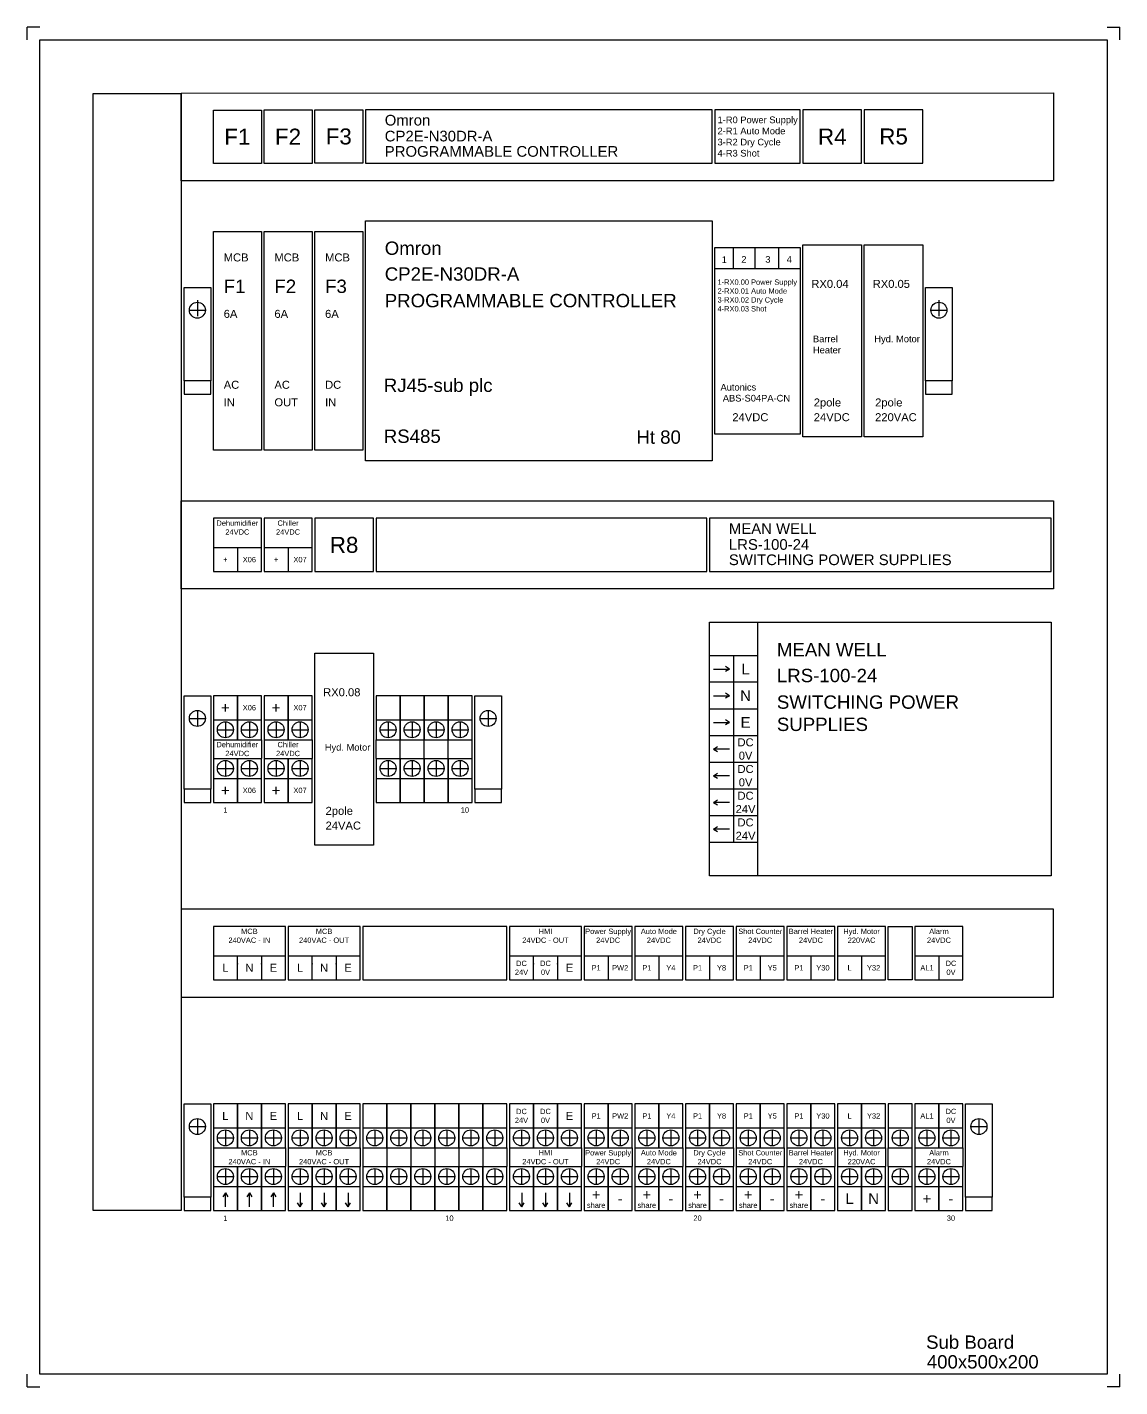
# Model space of a CAD drawing. Header units: millimetres. Extents: x -274 to 1996, y -129 to 878.
# Drawn here: x 1587 to 1996, y 27 to 536 of the extents above; entities that cross this region are included whole.
import ezdxf
from ezdxf.enums import TextEntityAlignment as Align

# ---------------------------------------------------------------- set-up
doc = ezdxf.new("R2010")
doc.units = ezdxf.units.MM
doc.layers.add('Wire-AC', color=1, linetype='Continuous')
doc.layers.add('Wire-DC', color=5, linetype='Continuous')
doc.styles.get("Standard").update_dxf_attribs({"font": 'arial.ttf'})

# ---------------------------------------------------------------- blocks, each defined once
blk = doc.blocks.new('Terminal Block')
at = {"transparency": 33554687}
for p, q in [((9, 0), (0, 0)), ((0, 0), (0, -16.5)), ((9, -16.5), (9, 0)), ((0, -23.5), (0, -40)), ((9, -40), (9, -23.5)), ((0, -40), (9, -40))]:
    blk.add_line(p, q, dxfattribs=at)
for p, q in [((0, -9), (9, -9)), ((4.5, -9.75), (4.5, -15.75)), ((1.5, -12.75), (7.5, -12.75)), ((0, -16.5), (9, -16.5)), ((0, -23.5), (9, -23.5)), ((4.5, -24.25), (4.5, -30.25)), ((1.5, -27.25), (7.5, -27.25)), ((0, -31), (9, -31))]:
    blk.add_line(p, q)
for centre in [(4.5, -12.75), (4.5, -27.25)]:
    blk.add_circle(centre, 3)
blk = doc.blocks.new('Input Signal')
at = {"layer": 'Wire-AC', "transparency": 33554687}
for tag, p in [('B+', (80.51, -4.5)), ('B-', (89.5, -4.5)), ('H+', (99.51, -4.5)), ('H-', (108.5, -4.5))]:
    blk.add_attdef(tag, text='', height=2, dxfattribs=at).set_placement(p, align=Align.MIDDLE_CENTER)
at = {"layer": 'Wire-DC', "transparency": 33554687}
for tag, p in [('P+', (4.5, -4.5)), ('P-', (13.5, -4.5)), ('A+', (23.51, -4.5)), ('A-', (32.5, -4.5)), ('D+', (42.51, -4.5)), ('D-', (51.5, -4.5)), ('S+', (61.51, -4.5)), ('S-', (70.5, -4.5))]:
    blk.add_attdef(tag, text='', height=2, dxfattribs=at).set_placement(p, align=Align.MIDDLE_CENTER)

msp = doc.modelspace()

# ---------------------------------------------------------------- linework, layer by layer
for p, q in [((1591.63, 536.26), (1586.84, 536.26)), ((1586.84, 531.46), (1586.84, 536.26)), ((1991.63, 536.26), (1996.42, 536.26)), ((1996.42, 531.46), (1996.42, 536.26)), ((1647.62, 277.2), (1653.62, 277.2)), ((1650.62, 280.2), (1650.62, 274.2)), ((1756.62, 277.2), (1762.62, 277.2)), ((1759.62, 280.2), (1759.62, 274.2)), ((1586.84, 26.67), (1586.84, 31.46)), ((1996.42, 26.67), (1996.42, 31.46)), ((1586.84, 26.67), (1591.63, 26.67)), ((1996.42, 26.67), (1991.63, 26.67))]:
    msp.add_line(p, q)
at = {"lineweight": -3}
for p, q in [((1843.62, 463.68), (1843.62, 373.68)), ((1851.62, 445.7), (1851.62, 453.7)), ((1859.62, 453.7), (1859.62, 445.7)), ((1868.62, 445.7), (1868.62, 453.7)), ((1859.62, 445.7), (1844.62, 445.7)), ((1876.62, 445.7), (1859.62, 445.7)), ((1650.62, 433.9), (1650.62, 427.9)), ((1928.62, 433.9), (1928.62, 427.9)), ((1647.62, 430.19), (1653.62, 430.19)), ((1925.62, 430.19), (1931.62, 430.19)), ((1647.62, 124.21), (1653.62, 124.21)), ((1650.62, 127.21), (1650.62, 121.21)), ((1940.62, 124.21), (1946.62, 124.21)), ((1943.62, 127.21), (1943.62, 121.21))]:
    msp.add_line(p, q, dxfattribs=at)
at = {"transparency": 33554687}
for p, q in [((1860.63, 313.2), (1860.63, 218.2)), ((1851.63, 300.7), (1842.63, 300.7)), ((1851.63, 300.7), (1851.63, 230.71)), ((1860.63, 300.7), (1851.63, 300.7)), ((1851.63, 290.71), (1842.63, 290.71)), ((1860.63, 290.71), (1851.63, 290.71)), ((1851.63, 280.71), (1842.63, 280.71)), ((1860.63, 280.71), (1851.63, 280.71)), ((1851.63, 270.71), (1842.63, 270.71)), ((1860.63, 270.71), (1851.63, 270.71)), ((1656.62, 269.2), (1656.62, 262.2)), ((1674.62, 269.2), (1674.62, 262.2)), ((1675.62, 269.2), (1675.62, 262.2)), ((1693.62, 269.2), (1693.62, 262.2)), ((1717.62, 262.2), (1717.62, 269.2)), ((1726.62, 262.2), (1726.62, 269.2)), ((1735.62, 262.2), (1735.62, 269.2)), ((1744.62, 262.2), (1744.62, 269.2)), ((1753.62, 262.2), (1753.62, 269.2)), ((1851.63, 260.71), (1842.63, 260.71)), ((1860.63, 260.71), (1851.63, 260.71)), ((1851.63, 250.71), (1842.63, 250.71)), ((1860.63, 250.71), (1851.63, 250.71)), ((1851.63, 240.71), (1842.63, 240.71)), ((1860.63, 240.71), (1851.63, 240.71)), ((1851.63, 230.71), (1842.63, 230.71)), ((1860.63, 230.71), (1851.63, 230.71)), ((1656.62, 116.21), (1656.62, 109.21)), ((1683.62, 116.21), (1683.62, 109.21)), ((1684.62, 116.21), (1684.62, 109.21)), ((1711.62, 116.21), (1711.62, 109.21)), ((1712.62, 116.21), (1712.62, 109.21)), ((1721.62, 116.21), (1721.62, 109.21)), ((1730.62, 116.21), (1730.62, 109.21)), ((1739.62, 116.21), (1739.62, 109.21)), ((1748.62, 116.21), (1748.62, 109.21)), ((1757.62, 116.21), (1757.62, 109.21)), ((1766.62, 116.21), (1766.62, 109.21)), ((1767.62, 116.21), (1767.62, 109.21)), ((1794.62, 116.21), (1794.62, 109.21)), ((1795.62, 116.21), (1795.62, 109.21)), ((1813.62, 116.21), (1813.62, 109.21)), ((1814.62, 116.21), (1814.62, 109.21)), ((1832.62, 116.21), (1832.62, 109.21)), ((1833.62, 116.21), (1833.62, 109.21)), ((1851.62, 116.21), (1851.62, 109.21)), ((1852.62, 116.21), (1852.62, 109.21)), ((1870.62, 116.21), (1870.62, 109.21)), ((1871.62, 116.21), (1871.62, 109.21)), ((1889.62, 116.21), (1889.62, 109.21)), ((1890.62, 116.21), (1890.62, 109.21)), ((1908.62, 116.21), (1908.62, 109.21)), ((1909.62, 109.21), (1909.62, 116.21)), ((1918.62, 109.21), (1918.62, 116.21)), ((1919.62, 116.21), (1919.62, 109.21)), ((1937.62, 116.21), (1937.62, 109.21))]:
    msp.add_line(p, q, dxfattribs=at)
at = {"color": 1, "lineweight": -3}
for p, q in [((1844.13, 295.7), (1850.13, 295.7)), ((1850.13, 295.7), (1848.63, 296.64)), ((1850.13, 295.7), (1848.63, 294.76)), ((1844.13, 285.71), (1850.13, 285.71)), ((1850.13, 285.71), (1848.63, 286.65)), ((1850.13, 285.71), (1848.63, 284.77)), ((1656.63, 188.21), (1683.63, 188.21)), ((1665.63, 179.21), (1665.63, 188.21)), ((1674.63, 188.21), (1674.63, 179.21)), ((1684.63, 188.21), (1711.63, 188.21)), ((1693.63, 179.21), (1693.63, 188.21)), ((1702.63, 188.21), (1702.63, 179.21)), ((1661.12, 99.35), (1660.19, 97.85)), ((1661.12, 94.15), (1661.12, 99.35)), ((1661.12, 99.35), (1662.06, 97.85)), ((1670.12, 99.35), (1669.19, 97.85)), ((1670.12, 94.15), (1670.12, 99.35)), ((1670.12, 99.35), (1671.06, 97.85)), ((1689.12, 99.35), (1689.12, 94.15)), ((1698.12, 99.35), (1698.12, 94.15)), ((1689.12, 94.15), (1688.19, 95.65)), ((1689.12, 94.15), (1690.06, 95.65)), ((1698.12, 94.15), (1697.19, 95.65)), ((1698.12, 94.15), (1699.06, 95.65))]:
    msp.add_line(p, q, dxfattribs=at)
at = {"color": 3, "lineweight": -3}
for p, q in [((1844.13, 275.71), (1850.13, 275.71)), ((1850.13, 275.71), (1848.63, 276.65)), ((1850.13, 275.71), (1848.63, 274.77)), ((1679.12, 99.35), (1678.19, 97.85)), ((1679.12, 94.15), (1679.12, 99.35)), ((1679.12, 99.35), (1680.06, 97.85)), ((1707.12, 99.35), (1707.12, 94.15)), ((1790.12, 99.35), (1790.12, 94.15)), ((1707.12, 94.15), (1706.19, 95.65)), ((1707.12, 94.15), (1708.06, 95.65)), ((1790.12, 94.15), (1789.19, 95.65)), ((1790.12, 94.15), (1791.06, 95.65))]:
    msp.add_line(p, q, dxfattribs=at)
at = {"color": 5, "lineweight": -3}
for p, q in [((1844.13, 265.71), (1845.63, 266.65)), ((1850.13, 265.71), (1844.13, 265.71)), ((1844.13, 265.71), (1845.63, 264.77)), ((1844.13, 255.71), (1845.63, 256.65)), ((1850.13, 255.71), (1844.13, 255.71)), ((1844.13, 255.71), (1845.63, 254.77)), ((1844.13, 245.71), (1845.63, 246.65)), ((1850.13, 245.71), (1844.13, 245.71)), ((1844.13, 245.71), (1845.63, 244.77)), ((1844.13, 235.71), (1845.63, 236.65)), ((1850.13, 235.71), (1844.13, 235.71)), ((1844.13, 235.71), (1845.63, 234.77)), ((1767.62, 188.21), (1794.62, 188.21)), ((1776.62, 179.21), (1776.62, 188.21)), ((1785.62, 188.21), (1785.62, 179.21)), ((1919.62, 188.21), (1937.42, 188.21)), ((1928.63, 188.21), (1928.63, 179.21)), ((1772.21, 99.35), (1772.21, 94.15)), ((1781.12, 99.35), (1781.12, 94.15)), ((1772.21, 94.15), (1771.27, 95.65)), ((1772.21, 94.15), (1773.15, 95.65)), ((1781.12, 94.15), (1780.19, 95.65)), ((1781.12, 94.15), (1782.06, 95.65))]:
    msp.add_line(p, q, dxfattribs=at)
for points in [[(1591.63, 531.46), (1991.63, 531.46), (1991.63, 31.46), (1591.63, 31.46)], [(1611.62, 511.46), (1644.62, 511.46), (1644.62, 92.71), (1611.62, 92.71)], [(1644.62, 511.49), (1971.62, 511.7), (1971.62, 478.69), (1644.62, 478.69)], [(1644.62, 358.7), (1971.62, 358.7), (1971.62, 325.7), (1644.62, 325.7)], [(1645.62, 285.7), (1655.62, 285.7), (1655.62, 250.7), (1645.62, 250.7)], [(1754.62, 285.7), (1764.62, 285.7), (1764.62, 250.7), (1754.62, 250.7)], [(1645.62, 245.7), (1655.62, 245.7), (1655.62, 250.7), (1645.62, 250.7)], [(1754.62, 245.7), (1764.62, 245.7), (1764.62, 250.7), (1754.62, 250.7)], [(1644.62, 172.71), (1971.62, 172.71), (1971.62, 205.71), (1644.62, 205.71)]]:
    msp.add_lwpolyline(points, close=True)
at = {"lineweight": -3}
for points in [[(1656.62, 459.69), (1674.62, 459.69), (1674.62, 377.69), (1656.62, 377.69)], [(1675.62, 459.69), (1693.62, 459.69), (1693.62, 377.69), (1675.62, 377.69)], [(1694.62, 459.69), (1712.62, 459.69), (1712.62, 377.69), (1694.62, 377.69)], [(1713.62, 463.68), (1843.62, 463.68), (1843.62, 373.68), (1713.62, 373.68)], [(1844.62, 453.7), (1876.62, 453.7), (1876.62, 383.7), (1844.62, 383.7)], [(1877.62, 454.7), (1899.62, 454.7), (1899.62, 382.7), (1877.62, 382.7)], [(1900.62, 454.7), (1922.62, 454.7), (1922.62, 382.7), (1900.62, 382.7)], [(1645.62, 438.69), (1655.62, 438.69), (1655.62, 403.69), (1645.62, 403.69)], [(1923.62, 438.69), (1933.62, 438.69), (1933.62, 403.69), (1923.62, 403.69)], [(1645.62, 398.69), (1655.62, 398.69), (1655.62, 403.69), (1645.62, 403.69)], [(1923.62, 398.69), (1933.62, 398.69), (1933.62, 403.69), (1923.62, 403.69)], [(1717.62, 332.2), (1841.63, 332.2), (1841.63, 352.2), (1717.62, 352.2)], [(1694.62, 301.64), (1716.62, 301.64), (1716.62, 229.64), (1694.62, 229.64)], [(1712.62, 179.21), (1766.62, 179.21), (1766.62, 199.21), (1712.62, 199.21)], [(1909.62, 199.21), (1918.63, 199.21), (1918.63, 179.21), (1909.62, 179.21)], [(1645.62, 132.71), (1655.62, 132.71), (1655.62, 97.71), (1645.62, 97.71)], [(1938.62, 132.71), (1948.62, 132.71), (1948.62, 97.71), (1938.62, 97.71)], [(1645.62, 92.71), (1655.62, 92.71), (1655.62, 97.71), (1645.62, 97.71)], [(1938.62, 92.71), (1948.62, 92.71), (1948.62, 97.71), (1938.62, 97.71)]]:
    msp.add_lwpolyline(points, close=True, dxfattribs=at)
at = {"color": 5, "lineweight": -3}
for points in [[(1842.63, 332.2), (1970.63, 332.2), (1970.63, 352.2), (1842.63, 352.2)], [(1767.62, 179.21), (1794.62, 179.21), (1794.62, 199.21), (1767.62, 199.21)], [(1919.62, 179.21), (1937.62, 179.21), (1937.62, 199.21), (1919.62, 199.21)]]:
    msp.add_lwpolyline(points, close=True, dxfattribs=at)
at = {"transparency": 33554687}
msp.add_lwpolyline([(1970.63, 218.2), (1842.63, 218.2), (1842.63, 313.2), (1970.63, 313.2)], close=True, dxfattribs=at)
at = {"color": 1, "lineweight": -3}
for points in [[(1656.63, 179.21), (1683.63, 179.21), (1683.63, 199.21), (1656.63, 199.21)], [(1684.63, 179.21), (1711.63, 179.21), (1711.63, 199.21), (1684.63, 199.21)]]:
    msp.add_lwpolyline(points, close=True, dxfattribs=at)
at = {"lineweight": -3}
for centre in [(1650.62, 430.19), (1928.62, 430.19), (1650.62, 124.21), (1943.62, 124.21)]:
    msp.add_circle(centre, 3, dxfattribs=at)
for centre in [(1650.62, 277.2), (1759.62, 277.2)]:
    msp.add_circle(centre, 3)
at = {"color": 1, "lineweight": -3}
for p in [(1665.63, 185.21), (1674.63, 185.21), (1693.63, 185.21), (1702.63, 185.21), (1665.63, 179.21), (1674.63, 179.21)]:
    msp.add_point(p, dxfattribs=at)
at = {"color": 5, "lineweight": -3}
for p in [(1776.62, 185.21), (1785.62, 185.21)]:
    msp.add_point(p, dxfattribs=at)
at = {"layer": 'Wire-AC'}
for p, q in [((1890.62, 188.21), (1908.62, 188.21)), ((1899.63, 188.21), (1899.63, 179.21))]:
    msp.add_line(p, q, dxfattribs=at)
for points in [[(1656.62, 505.2), (1674.62, 505.2), (1674.62, 485.2), (1656.62, 485.2)], [(1675.62, 505.23), (1693.62, 505.23), (1693.62, 485.23), (1675.62, 485.23)], [(1900.62, 485.26), (1922.62, 485.26), (1922.62, 505.26), (1900.62, 505.26)], [(1694.62, 332.2), (1716.62, 332.2), (1716.62, 352.2), (1694.62, 352.2)], [(1890.62, 179.21), (1908.62, 179.21), (1908.62, 199.21), (1890.62, 199.21)]]:
    msp.add_lwpolyline(points, close=True, dxfattribs=at)
at = {"layer": 'Wire-AC', "lineweight": -3}
msp.add_lwpolyline([(1713.62, 485.26), (1843.62, 485.26), (1843.62, 505.26), (1713.62, 505.26)], close=True, dxfattribs=at)
at = {"layer": 'Wire-DC', "lineweight": -3}
for p, q in [((1656.62, 341.2), (1674.42, 341.2)), ((1665.63, 341.2), (1665.63, 332.2)), ((1675.62, 341.2), (1693.42, 341.2)), ((1684.63, 341.2), (1684.63, 332.2))]:
    msp.add_line(p, q, dxfattribs=at)
at = {"layer": 'Wire-DC'}
for p, q in [((1795.62, 188.21), (1813.62, 188.21)), ((1804.63, 188.21), (1804.63, 179.21)), ((1814.62, 188.21), (1832.62, 188.21)), ((1823.63, 188.21), (1823.63, 179.21)), ((1833.62, 188.21), (1851.62, 188.21)), ((1842.63, 188.21), (1842.63, 179.21)), ((1852.62, 188.21), (1870.62, 188.21)), ((1861.63, 188.21), (1861.63, 179.21)), ((1871.62, 188.21), (1889.62, 188.21)), ((1880.63, 188.21), (1880.63, 179.21))]:
    msp.add_line(p, q, dxfattribs=at)
for points in [[(1694.62, 505.26), (1712.62, 505.26), (1712.62, 485.26), (1694.62, 485.26)], [(1844.62, 485.26), (1876.62, 485.26), (1876.62, 505.26), (1844.62, 505.26)], [(1877.62, 485.26), (1899.62, 485.26), (1899.62, 505.26), (1877.62, 505.26)], [(1795.62, 179.21), (1813.62, 179.21), (1813.62, 199.21), (1795.62, 199.21)], [(1814.62, 179.21), (1832.62, 179.21), (1832.62, 199.21), (1814.62, 199.21)], [(1833.62, 179.21), (1851.62, 179.21), (1851.62, 199.21), (1833.62, 199.21)], [(1852.62, 179.21), (1870.62, 179.21), (1870.62, 199.21), (1852.62, 199.21)], [(1871.62, 179.21), (1889.62, 179.21), (1889.62, 199.21), (1871.62, 199.21)]]:
    msp.add_lwpolyline(points, close=True, dxfattribs=at)
at = {"layer": 'Wire-DC', "lineweight": -3}
for points in [[(1656.62, 332.2), (1674.62, 332.2), (1674.62, 352.2), (1656.62, 352.2)], [(1675.62, 332.2), (1693.62, 332.2), (1693.62, 352.2), (1675.62, 352.2)]]:
    msp.add_lwpolyline(points, close=True, dxfattribs=at)

# ---------------------------------------------------------------- block references
at = {"transparency": 33554687}
for p in [(1656.62, 285.7), (1665.62, 285.7), (1675.62, 285.7), (1684.62, 285.7), (1717.62, 285.7), (1726.62, 285.7), (1735.62, 285.7), (1744.62, 285.7), (1656.62, 132.71), (1665.62, 132.71), (1674.62, 132.71), (1684.62, 132.71), (1693.62, 132.71), (1702.62, 132.71), (1712.62, 132.71), (1721.62, 132.71), (1730.62, 132.71), (1739.62, 132.71), (1748.62, 132.71), (1757.62, 132.71), (1767.62, 132.71), (1776.62, 132.71), (1785.62, 132.71), (1795.62, 132.71), (1804.62, 132.71), (1814.62, 132.71), (1823.62, 132.71), (1833.62, 132.71), (1842.62, 132.71), (1852.62, 132.71), (1861.62, 132.71), (1871.62, 132.71), (1880.62, 132.71), (1890.62, 132.71), (1899.62, 132.71), (1919.62, 132.71), (1928.62, 132.71)]:
    msp.add_blockref('Terminal Block', p, dxfattribs=at)
ref = msp.add_blockref('Input Signal', (1795.62, 188.21), dxfattribs=at)
ref.add_attrib('P+', 'P1', dxfattribs={"layer": 'Wire-DC', "transparency": 33554687, "height": 2}).set_placement((1800.13, 183.71), align=Align.MIDDLE_CENTER)
ref.add_attrib('P-', 'PW2', dxfattribs={"layer": 'Wire-DC', "transparency": 33554687, "height": 2}).set_placement((1809.13, 183.71), align=Align.MIDDLE_CENTER)
ref.add_attrib('A+', 'P1', dxfattribs={"layer": 'Wire-DC', "transparency": 33554687, "height": 2}).set_placement((1819.13, 183.71), align=Align.MIDDLE_CENTER)
ref.add_attrib('A-', 'Y4', dxfattribs={"layer": 'Wire-DC', "transparency": 33554687, "height": 2}).set_placement((1828.13, 183.71), align=Align.MIDDLE_CENTER)
ref.add_attrib('D+', 'P1', dxfattribs={"layer": 'Wire-DC', "transparency": 33554687, "height": 2}).set_placement((1838.13, 183.71), align=Align.MIDDLE_CENTER)
ref.add_attrib('D-', 'Y8', dxfattribs={"layer": 'Wire-DC', "transparency": 33554687, "height": 2}).set_placement((1847.13, 183.71), align=Align.MIDDLE_CENTER)
ref.add_attrib('S+', 'P1', dxfattribs={"layer": 'Wire-DC', "transparency": 33554687, "height": 2}).set_placement((1857.13, 183.71), align=Align.MIDDLE_CENTER)
ref.add_attrib('S-', 'Y5', dxfattribs={"layer": 'Wire-DC', "transparency": 33554687, "height": 2}).set_placement((1866.13, 183.71), align=Align.MIDDLE_CENTER)
ref.add_attrib('B+', 'P1', dxfattribs={"layer": 'Wire-DC', "transparency": 33554687, "height": 2}).set_placement((1876.13, 183.71), align=Align.MIDDLE_CENTER)
ref.add_attrib('B-', 'Y30', dxfattribs={"layer": 'Wire-DC', "transparency": 33554687, "height": 2}).set_placement((1885.13, 183.71), align=Align.MIDDLE_CENTER)
ref.add_attrib('H+', 'L', dxfattribs={"layer": 'Wire-AC', "transparency": 33554687, "height": 2}).set_placement((1895.13, 183.71), align=Align.MIDDLE_CENTER)
ref.add_attrib('H-', 'Y32', dxfattribs={"layer": 'Wire-AC', "transparency": 33554687, "height": 2}).set_placement((1904.13, 183.71), align=Align.MIDDLE_CENTER)
at = {"color": 1, "transparency": 33554687}
msp.add_blockref('Terminal Block', (1909.62, 132.71), dxfattribs=at)
at = {"transparency": 33554687}
ref = msp.add_blockref('Input Signal', (1795.62, 132.71), dxfattribs=at)
ref.add_attrib('P+', 'P1', dxfattribs={"layer": 'Wire-DC', "transparency": 33554687, "height": 2}).set_placement((1800.13, 128.2), align=Align.MIDDLE_CENTER)
ref.add_attrib('P-', 'PW2', dxfattribs={"layer": 'Wire-DC', "transparency": 33554687, "height": 2}).set_placement((1809.13, 128.2), align=Align.MIDDLE_CENTER)
ref.add_attrib('A+', 'P1', dxfattribs={"layer": 'Wire-DC', "transparency": 33554687, "height": 2}).set_placement((1819.13, 128.2), align=Align.MIDDLE_CENTER)
ref.add_attrib('A-', 'Y4', dxfattribs={"layer": 'Wire-DC', "transparency": 33554687, "height": 2}).set_placement((1828.13, 128.2), align=Align.MIDDLE_CENTER)
ref.add_attrib('D+', 'P1', dxfattribs={"layer": 'Wire-DC', "transparency": 33554687, "height": 2}).set_placement((1838.13, 128.2), align=Align.MIDDLE_CENTER)
ref.add_attrib('D-', 'Y8', dxfattribs={"layer": 'Wire-DC', "transparency": 33554687, "height": 2}).set_placement((1847.13, 128.2), align=Align.MIDDLE_CENTER)
ref.add_attrib('S+', 'P1', dxfattribs={"layer": 'Wire-DC', "transparency": 33554687, "height": 2}).set_placement((1857.13, 128.2), align=Align.MIDDLE_CENTER)
ref.add_attrib('S-', 'Y5', dxfattribs={"layer": 'Wire-DC', "transparency": 33554687, "height": 2}).set_placement((1866.13, 128.2), align=Align.MIDDLE_CENTER)
ref.add_attrib('B+', 'P1', dxfattribs={"layer": 'Wire-DC', "transparency": 33554687, "height": 2}).set_placement((1876.13, 128.2), align=Align.MIDDLE_CENTER)
ref.add_attrib('B-', 'Y30', dxfattribs={"layer": 'Wire-DC', "transparency": 33554687, "height": 2}).set_placement((1885.13, 128.2), align=Align.MIDDLE_CENTER)
ref.add_attrib('H+', 'L', dxfattribs={"layer": 'Wire-AC', "transparency": 33554687, "height": 2}).set_placement((1895.13, 128.2), align=Align.MIDDLE_CENTER)
ref.add_attrib('H-', 'Y32', dxfattribs={"layer": 'Wire-AC', "transparency": 33554687, "height": 2}).set_placement((1904.13, 128.2), align=Align.MIDDLE_CENTER)

# ---------------------------------------------------------------- texts
for s, p in [('Sub Board', (1923.8, 40.91)), ('400x500x200', (1924.06, 33.54))]:
    msp.add_text(s, height=5).set_placement(p)
at = {"color": 5, "lineweight": -3, "attachment_point": 1}
for s, insert, char_height in [('MEAN WELL', (1849.87, 350.34), 4), ('LRS-100-24', (1849.87, 344.38), 4), ('SWITCHING POWER SUPPLIES', (1849.87, 338.64), 4), ('MEAN WELL', (1867.87, 305.45), 5), ('LRS-100-24', (1867.87, 295.77), 5), ('SWITCHING POWER \\PSUPPLIES', (1867.87, 285.8), 5)]:
    msp.add_mtext(s, dxfattribs=dict(at, insert=insert, char_height=char_height))
at = {"color": 1, "transparency": 33554687, "char_height": 4, "width": 9, "attachment_point": 5}
for s, insert in [('L', (1856.13, 295.7)), ('N', (1856.13, 285.71))]:
    msp.add_mtext(s, dxfattribs=dict(at, insert=insert))
at = {"color": 3, "transparency": 33554687, "insert": (1856.13, 275.71), "char_height": 4, "width": 9, "attachment_point": 5}
msp.add_mtext('E', dxfattribs=at)
at = {"transparency": 33554687, "char_height": 3, "width": 9, "attachment_point": 5}
for s, insert in [('{\\C5;DC 0V}', (1856.13, 265.71)), ('{\\C5;DC 0V}', (1856.13, 255.71)), ('{\\C5;DC 24V}', (1856.13, 245.71)), ('{\\C5;DC 24V}', (1856.13, 235.71))]:
    msp.add_mtext(s, dxfattribs=dict(at, insert=insert))
at = {"char_height": 2, "width": 9, "attachment_point": 5}
for s, insert in [('1', (1661.12, 242.86)), ('10', (1750.92, 242.86))]:
    msp.add_mtext(s, dxfattribs=dict(at, insert=insert))
at = {"color": 1, "lineweight": -3, "attachment_point": 5}
for s, insert, char_height, width in [('\\pxqc;MCB\\P240VAC - IN', (1670.13, 195.71), 2, 27), ('\\pxqc;MCB\\P240VAC - OUT', (1698.13, 195.71), 2, 27), ('L', (1661.13, 183.71), 3, 8.9984), ('N', (1670.13, 183.71), 3, 8.9968), ('L', (1689.13, 183.71), 3, 8.9984), ('N', (1698.13, 183.71), 3, 8.9968), ('L', (1661.12, 128.21), 3, 8.9984), ('N', (1670.12, 128.21), 3, 8.9968), ('L', (1689.12, 128.21), 3, 8.9984), ('N', (1698.12, 128.21), 3, 8.9968), ('\\pxqc;MCB\\P240VAC - IN', (1670.12, 112.71), 2, 27), ('\\pxqc;MCB\\P240VAC - OUT', (1698.12, 112.71), 2, 27)]:
    msp.add_mtext(s, dxfattribs=dict(at, insert=insert, char_height=char_height, width=width))
at = {"color": 5, "lineweight": -3, "attachment_point": 5}
for s, insert, char_height, width in [('\\pxqc;HMI\\P24VDC - OUT', (1781.12, 195.71), 2, 27), ('\\pxqc;Alarm\\P24VDC', (1928.62, 195.71), 2, 18), ('DC 24V', (1772.13, 183.71), 2, 8.9984), ('DC\\P0V', (1781.13, 183.71), 2, 8.9968), ('AL1', (1924.13, 183.71), 2, 9), ('DC\\P0V', (1933.13, 183.71), 2, 9), ('DC 24V', (1772.12, 128.21), 2, 8.9984), ('DC\\P0V', (1781.12, 128.21), 2, 8.9968), ('AL1', (1924.12, 128.21), 2, 9), ('DC\\P0V', (1933.12, 128.21), 2, 9), ('\\pxqc;HMI\\P24VDC - OUT', (1781.12, 112.71), 2, 27), ('\\pxqc;Power Supply\\P24VDC', (1804.62, 112.71), 2, 18), ('\\pxqc;Auto Mode\\P24VDC', (1823.62, 112.71), 2, 18), ('\\pxqc;Dry Cycle\\P24VDC', (1842.62, 112.71), 2, 18), ('\\pxqc;Shot Counter\\P24VDC', (1861.62, 112.71), 2, 18), ('\\pxqc;Alarm\\P24VDC', (1928.62, 112.71), 2, 18), ('\\pxsm0.75;+\\P\\psm0.5;{\\H0.5x;share}', (1800.12, 97.21), 4, 9), ('\\pxsm0.75;-', (1809.12, 97.21), 4, 9), ('\\pxsm0.75;+\\P\\psm0.5;{\\H0.5x;share}', (1819.12, 97.21), 4, 9), ('\\pxsm0.75;-', (1828.12, 97.21), 4, 9), ('\\pxsm0.75;+\\P\\psm0.5;{\\H0.5x;share}', (1838.12, 97.21), 4, 9), ('\\pxsm0.75;-', (1847.12, 97.21), 4, 9), ('\\pxsm0.75;+\\P\\psm0.5;{\\H0.5x;share}', (1857.12, 97.21), 4, 9), ('\\pxsm0.75;-', (1866.12, 97.21), 4, 9), ('\\pxsm0.75;+\\P\\psm0.5;{\\H0.5x;share}', (1876.12, 97.21), 4, 9), ('\\pxsm0.75;-', (1885.12, 97.21), 4, 9), ('\\pxsm0.75;+', (1924.12, 97.21), 4, 9), ('\\pxsm0.75;-', (1933.12, 97.21), 4, 9)]:
    msp.add_mtext(s, dxfattribs=dict(at, insert=insert, char_height=char_height, width=width))
at = {"color": 3, "lineweight": -3, "char_height": 3, "width": 8.9971, "attachment_point": 5}
for insert in [(1679.13, 183.71), (1707.13, 183.71), (1790.13, 183.71), (1679.12, 128.21), (1707.12, 128.21), (1790.12, 128.21)]:
    msp.add_mtext('E', dxfattribs=dict(at, insert=insert))
at = {"lineweight": -3, "char_height": 2, "width": 9, "attachment_point": 5}
for s, insert in [('1', (1661.12, 89.87)), ('10', (1745.12, 89.87)), ('20', (1838.12, 89.87)), ('30', (1933.12, 89.87))]:
    msp.add_mtext(s, dxfattribs=dict(at, insert=insert))
at = {"layer": 'Wire-AC'}
for s, height, p in [('MCB', 3, (1660.51, 448.46)), ('MCB', 3, (1679.51, 448.46)), ('F1', 5, (1660.51, 436.64)), ('F2', 5, (1679.51, 436.64)), ('RX0.05', 3, (1903.78, 438.55)), ('6A', 3, (1660.51, 427.31)), ('6A', 3, (1679.51, 427.31)), ('AC', 3, (1660.51, 400.73)), ('AC', 3, (1679.51, 400.73)), ('IN', 3, (1660.51, 394.16)), ('OUT', 3, (1679.51, 394.16)), ('2pole', 3, (1904.69, 394.1)), ('220VAC', 3, (1904.69, 388.58)), ('RX0.08', 3, (1697.78, 285.49)), ('2pole', 3, (1698.69, 241.04)), ('24VAC', 3, (1698.69, 235.52))]:
    msp.add_text(s, height=height, dxfattribs=at).set_placement(p)
at = {"layer": 'Wire-AC', "lineweight": -3}
for s, p in [('RJ45-sub plc', (1720.52, 399.54)), ('RS485', (1720.52, 380.45)), ('Ht 80', (1815.19, 380.13))]:
    msp.add_text(s, height=5, dxfattribs=at).set_placement(p)
at = {"layer": 'Wire-AC', "lineweight": -3, "attachment_point": 1}
for s, insert, char_height in [('Omron', (1720.87, 503.4), 4), ('CP2E-N30DR-A', (1720.87, 497.44), 4), ('PROGRAMMABLE CONTROLLER', (1720.87, 491.7), 4), ('Omron', (1720.87, 455.93), 5), ('CP2E-N30DR-A', (1720.87, 446.25), 5), ('PROGRAMMABLE CONTROLLER', (1720.87, 436.28), 5)]:
    msp.add_mtext(s, dxfattribs=dict(at, insert=insert, char_height=char_height))
at = {"layer": 'Wire-AC', "transparency": 33554687, "char_height": 6, "attachment_point": 5}
for s, insert, width in [('F1', (1665.62, 495.2), 18), ('F2', (1684.62, 495.23), 18), ('R5', (1911.62, 495.26), 22), ('R8', (1705.62, 342.2), 22)]:
    msp.add_mtext(s, dxfattribs=dict(at, insert=insert, width=width))
at = {"layer": 'Wire-AC'}
for s, insert, char_height, width, attachment_point in [('Hyd. Motor', (1904.39, 420.67), 2.5, 22.9767, 1), ('Hyd. Motor', (1698.39, 267.61), 2.5, 22.9767, 1), ('\\pxqc;Hyd. Motor\\P220VAC', (1899.62, 195.71), 2, 18, 5)]:
    msp.add_mtext(s, dxfattribs=dict(at, insert=insert, char_height=char_height, width=width, attachment_point=attachment_point))
at = {"layer": 'Wire-AC', "lineweight": -3, "insert": (1899.62, 112.71), "char_height": 2, "width": 18, "attachment_point": 5}
msp.add_mtext('\\pxqc;Hyd. Motor\\P220VAC', dxfattribs=at)
at = {"layer": 'Wire-AC', "color": 5, "lineweight": -3, "char_height": 4, "width": 9, "attachment_point": 5}
for s, insert in [('\\pxsm0.75;{\\C256;L}', (1895.12, 97.21)), ('\\pxsm0.75;{\\C256;N}', (1904.12, 97.21))]:
    msp.add_mtext(s, dxfattribs=dict(at, insert=insert))
at = {"layer": 'Wire-DC'}
for s, height, p in [('MCB', 3, (1698.51, 448.46)), ('1', 2.5, (1847.19, 447.89)), ('2', 2.5, (1854.53, 447.98)), ('3', 2.5, (1863.53, 447.98)), ('4', 2.5, (1871.53, 447.98)), ('F3', 5, (1698.51, 436.64)), ('RX0.04', 3, (1880.78, 438.55)), ('6A', 3, (1698.51, 427.31)), ('DC', 3, (1698.51, 400.73)), ('Autonics', 2.5, (1846.73, 400.07)), ('ABS-S04PA-CN', 2.5, (1847.6, 395.96)), ('IN', 3, (1698.51, 394.16)), ('2pole', 3, (1881.69, 394.1)), ('24VDC', 3, (1851.17, 388.58)), ('24VDC', 3, (1881.69, 388.58))]:
    msp.add_text(s, height=height, dxfattribs=at).set_placement(p)
at = {"layer": 'Wire-DC', "transparency": 33554687, "attachment_point": 5}
for s, insert, char_height, width in [('\\pxi0.400012,ql;1-R0 Power Supply\\P2-R1 Auto Mode\\P3-R2 Dry Cycle\\P4-R3 Shot', (1860.62, 495.26), 2.5, 32), ('F3', (1703.62, 495.26), 6, 18), ('R4', (1888.62, 495.26), 6, 22), ('\\pxi0.500015,ql;1-RX0.00 Power Supply\\P2-RX0.01 Auto Mode\\P3-RX0.02 Dry Cycle\\P4-RX0.03 Shot', (1860.62, 435.7), 2, 32)]:
    msp.add_mtext(s, dxfattribs=dict(at, insert=insert, char_height=char_height, width=width))
at = {"layer": 'Wire-DC'}
for s, insert, char_height, width, attachment_point in [('Barrel\\PHeater', (1881.39, 420.67), 2.5, 22.9767, 1), ('\\pxsm0.75;+', (1661.12, 281.2), 4, 9, 5), ('\\pxsm0.75;X06', (1670.12, 281.2), 2, 9, 5), ('\\pxsm0.75;+', (1680.12, 281.2), 4, 9, 5), ('\\pxsm0.75;X07', (1689.12, 281.2), 2, 9, 5), ('\\pxqc;Dehumidifier\\P24VDC', (1665.62, 265.7), 2, 18, 5), ('\\pxqc;Chiller\\P24VDC', (1684.62, 265.7), 2, 18, 5), ('\\pxsm0.75;+', (1661.12, 250.2), 4, 9, 5), ('\\pxsm0.75;X06', (1670.12, 250.2), 2, 9, 5), ('\\pxsm0.75;+', (1680.12, 250.2), 4, 9, 5), ('\\pxsm0.75;X07', (1689.12, 250.2), 2, 9, 5), ('\\pxqc;Power Supply\\P24VDC', (1804.62, 195.71), 2, 18, 5), ('\\pxqc;Auto Mode\\P24VDC', (1823.62, 195.71), 2, 18, 5), ('\\pxqc;Dry Cycle\\P24VDC', (1842.62, 195.71), 2, 18, 5), ('\\pxqc;Shot Counter\\P24VDC', (1861.62, 195.71), 2, 18, 5), ('\\pxqc;Barrel Heater\\P24VDC', (1880.62, 195.71), 2, 18, 5)]:
    msp.add_mtext(s, dxfattribs=dict(at, insert=insert, char_height=char_height, width=width, attachment_point=attachment_point))
at = {"layer": 'Wire-DC', "lineweight": -3, "char_height": 2, "attachment_point": 5}
for s, insert, width in [('\\pxqc;Dehumidifier\\P24VDC', (1665.62, 348.7), 18), ('\\pxqc;Chiller\\P24VDC', (1684.62, 348.7), 18), ('+', (1661.12, 336.7), 9), ('X06', (1670.12, 336.7), 9), ('+', (1680.12, 336.7), 9), ('X07', (1689.12, 336.7), 9), ('\\pxqc;Barrel Heater\\P24VDC', (1880.62, 112.71), 18)]:
    msp.add_mtext(s, dxfattribs=dict(at, insert=insert, width=width))

doc.saveas('drawing.dxf')
